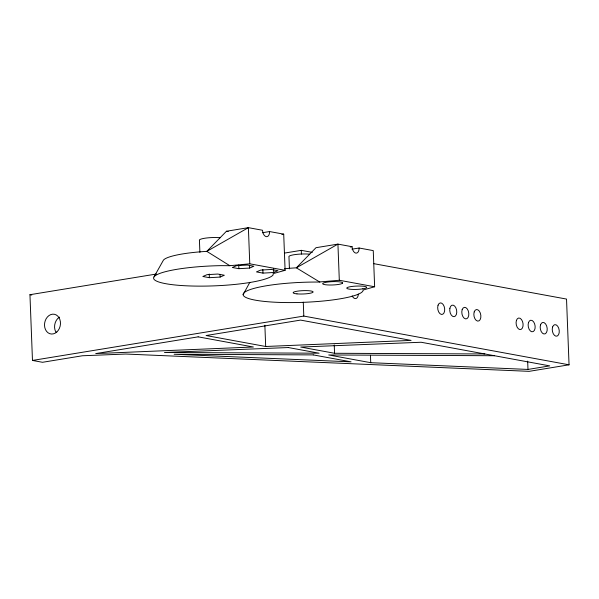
<?xml version="1.0" encoding="UTF-8"?>
<svg xmlns="http://www.w3.org/2000/svg" width="599" height="599" viewBox="0 0 599 599"><rect width="100%" height="100%" fill="white"/><g stroke="black" fill="none" stroke-linecap="round" stroke-linejoin="round"><path stroke-width="0.9" d="M243.127 294.626L249.843 282.324M154.025 276.88L163.437 260.131A50.039 8.349 -2.2 0 1 206.812 251.37L248.383 227.657L262.527 230.263A5.84 3.437 80.7 0 0 266.263 236.657A5.84 3.437 80.7 0 0 269.565 231.551L283.709 234.149L285.102 270.306L273.092 273.653L273.159 274.851A60.05 10.018 -2.2 0 1 206.356 286.082A60.05 10.018 -2.2 0 1 154.025 276.88A60.05 10.018 -2.2 0 1 220.829 265.649L229.821 265.701L249.768 263.815L285.102 270.306M249.768 263.815L248.383 227.657L226.459 231.244L206.812 251.37L229.821 265.701M220.125 277.067L224.348 275.241L217.811 274.043L207.059 274.664L202.844 276.491L209.373 277.689L220.125 277.067L220.02 274.327M249.618 268.06L253.841 266.233L247.312 265.035L236.56 265.656L232.337 267.483L238.866 268.681L249.618 268.06L249.513 265.32M273.728 272.485L277.951 270.666L271.422 269.468L260.67 270.089L256.447 271.909L262.976 273.114L273.728 272.485L273.593 268.839M374.637 286.764L363.144 290.013A60.05 10.018 -2.2 0 1 298.28 302.488A60.05 10.018 -2.2 0 1 243.973 292.851A60.05 10.018 -2.2 0 1 318.309 282.054L339.311 280.272L374.637 286.764L373.252 250.607L359.101 248.008L351.935 249.177M262.392 232.726L269.565 231.551M281.882 234.449L283.709 234.149M373.783 263.665L566.527 299.073L569.05 364.813L529.149 371.343L125.76 354.039L82.422 355.761L42.522 362.29L32.473 360.441L29.95 294.701L156.384 274.028M284.667 253.055L301.282 250.337L312.296 252.366M350.28 247.005L352.07 246.713A5.84 3.437 80.7 0 0 355.806 253.107A5.84 3.437 80.7 0 0 359.101 248.008M32.473 360.441L303.805 316.077L569.05 364.813M494.46 355.731L328.701 354.967L370.736 362.695L527.981 369.433L549.725 365.884L421.119 342.254L300.72 347.053L334.556 353.275L484.846 353.964M265.686 346.484L411.071 340.404L300.556 320.098L206.116 335.537L265.686 346.484L264.863 325.19M352.07 246.713L337.926 244.115L316.002 247.694L296.348 267.828A50.039 8.349 -2.2 0 0 284.577 268.756M226.459 231.244L228.226 231.566M29.95 294.701L31.777 295.037M319.859 282.107L296.348 267.828L337.926 244.115L339.311 280.272M527.667 361.1L527.981 369.433M370.452 355.282L370.736 362.695M334.235 344.942L334.556 353.275M301.282 250.337L301.424 254.043M303.274 302.188L303.805 316.077M289.422 268.869L288.965 256.904A12.893 2.149 -2.2 0 1 295.389 254.53A12.893 2.149 -2.2 0 1 309.661 254.171M262.841 269.46L262.976 273.114M238.724 265.028L238.866 268.681M209.231 274.035L209.373 277.689M199.894 252.419L199.437 240.454A12.879 2.149 -2.2 0 1 205.854 238.08A12.879 2.149 -2.2 0 1 220.118 237.721M55.819 331.996A10.011 7.914 -79.6 0 1 59.458 317.118M358.307 294.102A5.84 3.437 80.7 0 1 355.971 298.519A5.84 3.437 80.7 0 1 352.175 295.884M342.538 283.17L341.842 283.619A10.011 1.67 -2.2 0 1 327.563 284.937A10.011 1.67 -2.2 0 1 324.74 282.578L326.605 282.204A10.011 1.67 -2.2 0 1 337.694 281.68A10.011 1.67 -2.2 0 1 342.538 283.17M198.142 336.848L95.728 353.59L253.399 347.001L198.142 336.848M362.769 288.845L360.501 289.145A10.011 1.67 -2.2 0 1 347.061 288.523A10.011 1.67 -2.2 0 1 355.514 286.127L358.12 286.037A10.011 1.67 -2.2 0 1 366.423 286.958A10.011 1.67 -2.2 0 1 362.769 288.845M288.329 347.547L164.47 352.489L319.087 353.2L288.329 347.547M313.232 354.9L174.137 354.256L351.059 361.848L313.232 354.9M56.815 331.981A10.011 7.914 -79.6 0 0 56.156 314.902A10.011 7.914 -79.6 0 0 44.513 325.399A10.011 7.914 -79.6 0 0 56.815 331.981M296.984 293.869A10.011 1.67 -2.2 0 0 313.037 292.177A10.011 1.67 -2.2 0 0 299.38 290.912A10.011 1.67 -2.2 0 0 296.984 293.869M462.151 309.683A5.84 3.437 80.7 0 0 465.528 318.87A5.84 3.437 80.7 0 0 468.238 310.799A5.84 3.437 80.7 0 0 462.151 309.683M438.049 305.213A5.84 3.437 80.7 0 0 441.388 314.43A5.84 3.437 80.7 0 0 444.144 306.411A5.84 3.437 80.7 0 0 438.049 305.213M474.206 311.892A5.84 3.437 80.7 0 0 477.583 321.086A5.84 3.437 80.7 0 0 480.301 313.015A5.84 3.437 80.7 0 0 474.206 311.892M449.879 308.298A5.84 3.437 80.7 0 0 454.064 316.676A5.84 3.437 80.7 0 0 455.817 307.721A5.84 3.437 80.7 0 0 449.879 308.298M516.435 320.36A5.84 3.437 80.7 0 0 519.812 329.547A5.84 3.437 80.7 0 0 522.523 321.476A5.84 3.437 80.7 0 0 516.435 320.36M528.49 322.569A5.84 3.437 80.7 0 0 531.867 331.764A5.84 3.437 80.7 0 0 534.578 323.692A5.84 3.437 80.7 0 0 528.49 322.569M540.545 324.785A5.84 3.437 80.7 0 0 543.922 333.972A5.84 3.437 80.7 0 0 546.64 325.908A5.84 3.437 80.7 0 0 540.545 324.785M552.6 327.002A5.84 3.437 80.7 0 0 555.977 336.189A5.84 3.437 80.7 0 0 558.695 328.125A5.84 3.437 80.7 0 0 552.6 327.002"/></g></svg>
